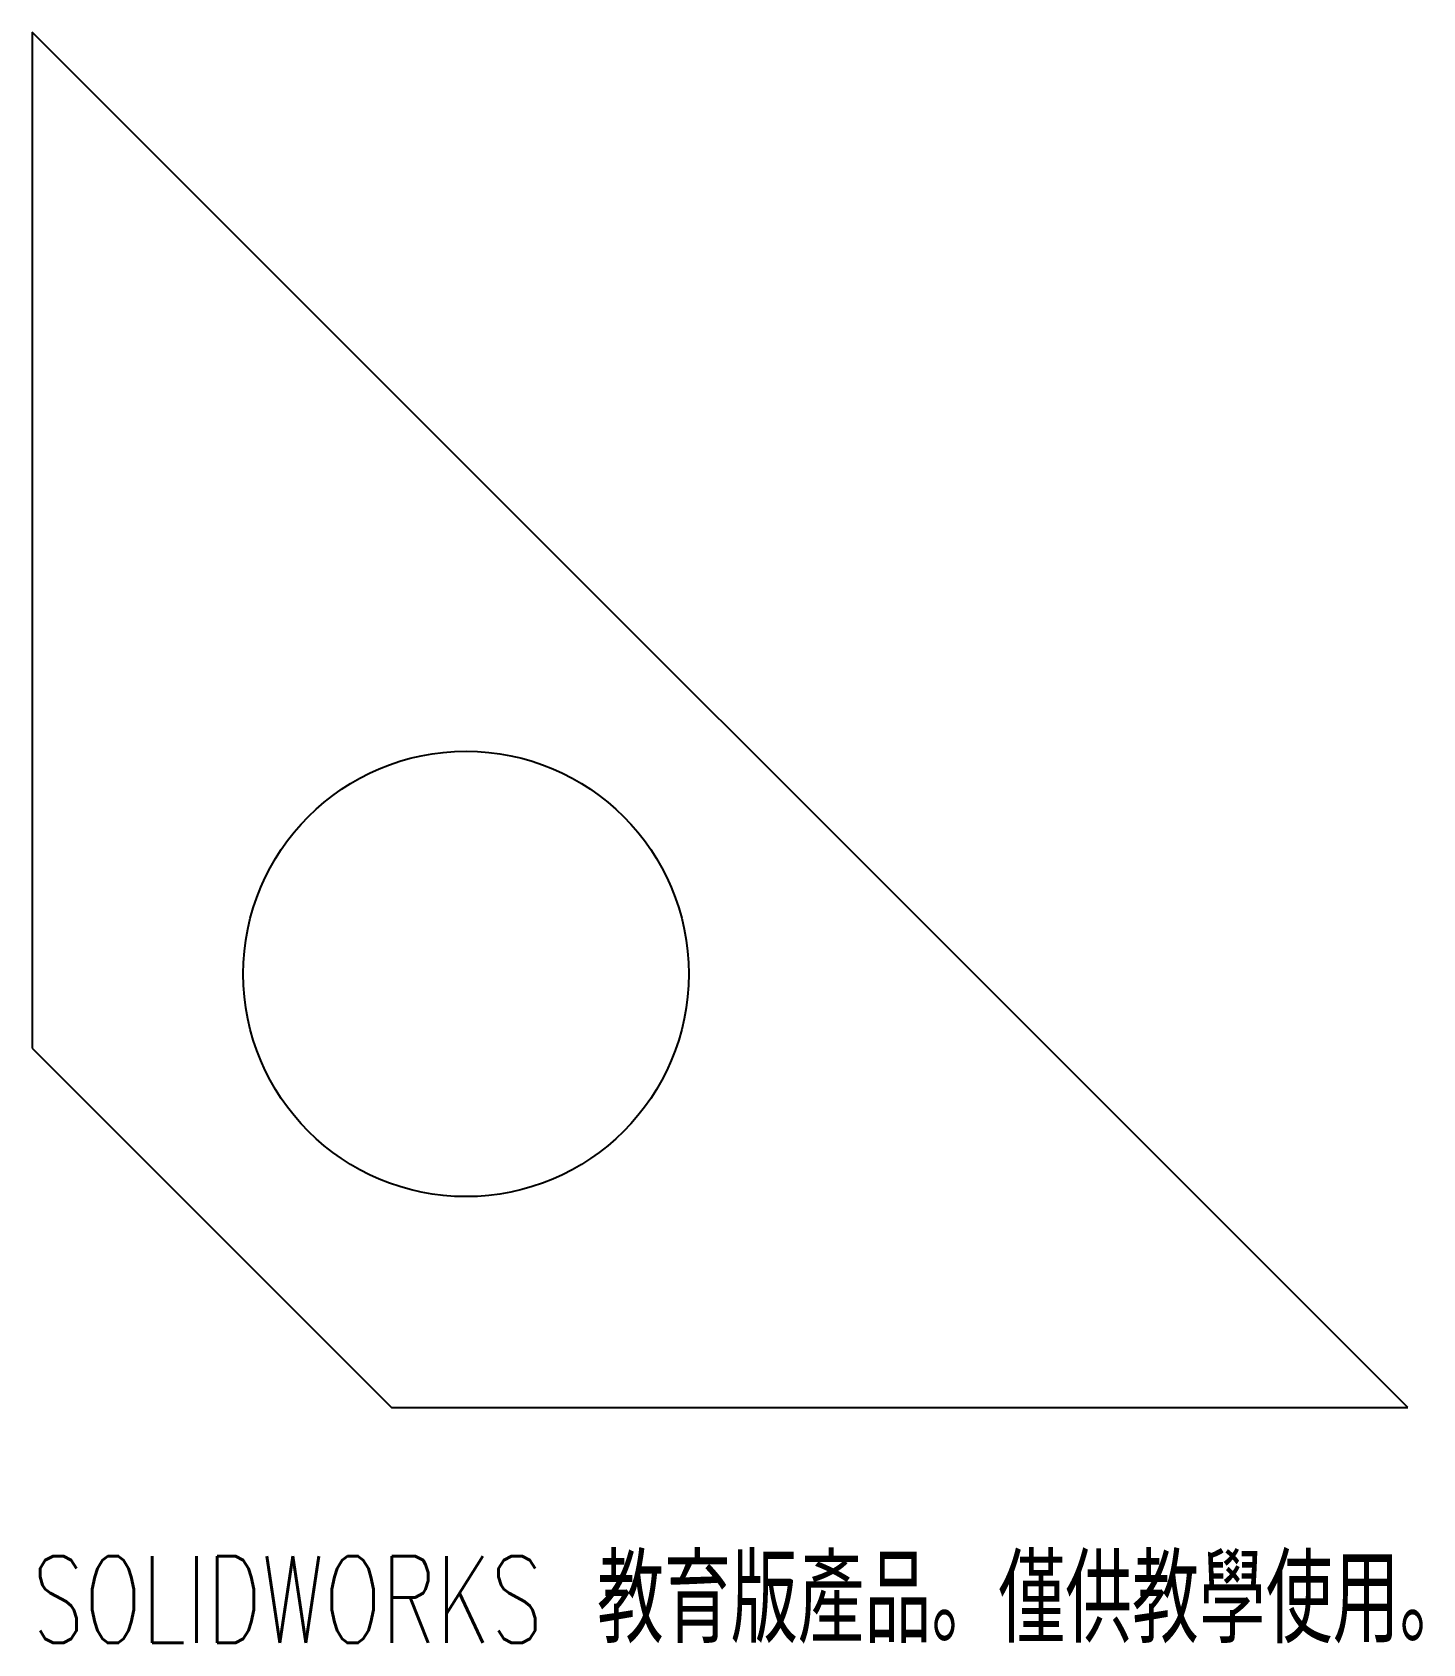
# Model space of a CAD drawing. Header units: millimetres. Extents: x 0 to 77.4, y -13.2 to 76.6.
import ezdxf

# ---------------------------------------------------------------- set-up
doc = ezdxf.new("R2010")
doc.units = ezdxf.units.MM
doc.styles.add('SLDTEXTSTYLE0', font='TXT', dxfattribs={"width": 0.7, "bigfont": 'bigfont'})

msp = doc.modelspace()

# ---------------------------------------------------------------- linework, layer by layer
at = {"color": 7, "linetype": 'Continuous', "lineweight": 25}
for p, q in [((76.569, 0), (0, 76.569)), ((0, 76.569), (0, 20)), ((0, 20), (20, 0)), ((20, 0), (76.569, 0))]:
    msp.add_line(p, q, dxfattribs=at)
msp.add_circle((24.142, 24.142), 12.4, dxfattribs=at)

# ---------------------------------------------------------------- texts
at = {"color": 7, "linetype": 'Continuous', "insert": (0, -8.27), "char_height": 4.83362, "attachment_point": 1, "style": 'SLDTEXTSTYLE0'}
msp.add_mtext('SOLIDWORKS \\M+18BB3\\M+188E7\\M+194C5產\\M+19569\\M+18142\\M+18BCD\\M+18B9F\\M+18BB3\\M+19B7B\\M+18E67\\M+19770\\M+18142', dxfattribs=at)

doc.saveas('drawing.dxf')
